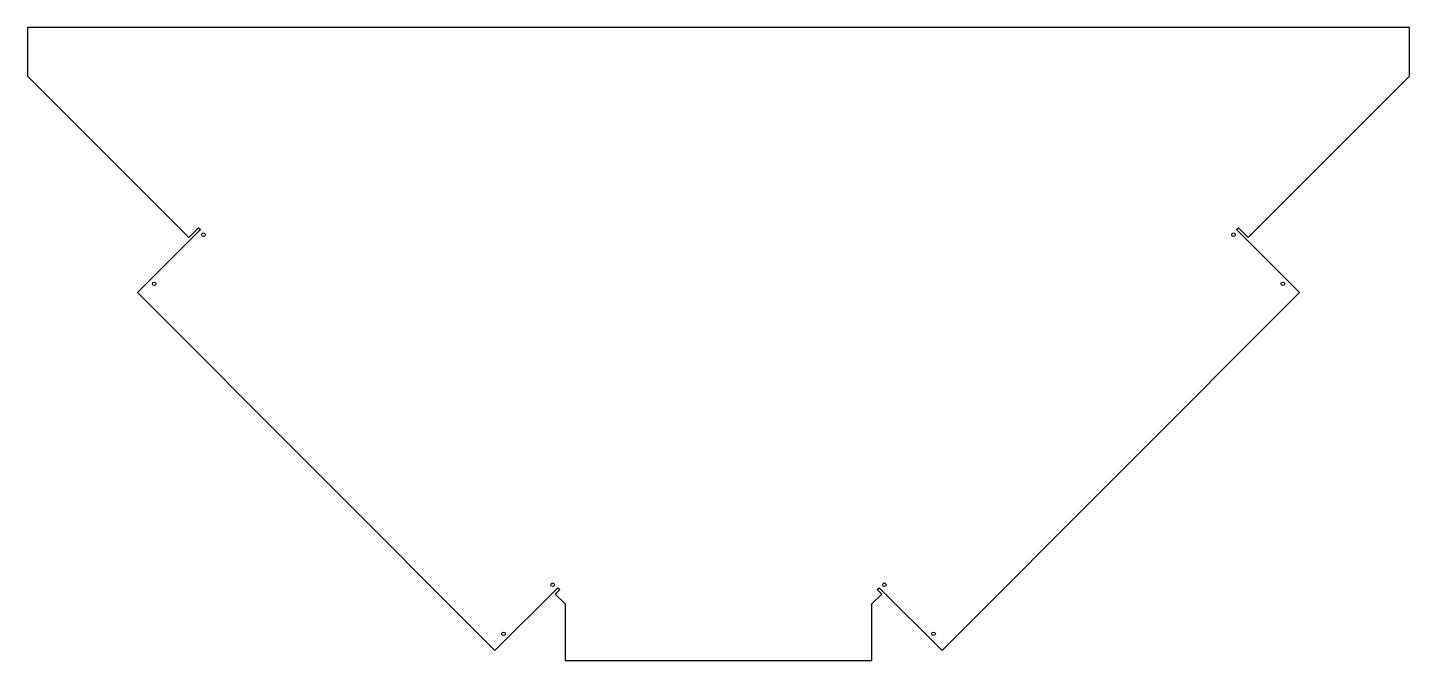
# Model space of a CAD drawing. Header units: millimetres. Extents: x 20 to 792, y 22 to 376.
import ezdxf

# ---------------------------------------------------------------- set-up
doc = ezdxf.new("R2010")
doc.units = ezdxf.units.MM

msp = doc.modelspace()

# ---------------------------------------------------------------- linework, layer by layer
at = {"color": 7, "linetype": 'Continuous', "lineweight": 25}
for p, q in [((20, 375.92), (20, 348.66)), ((792.26, 375.92), (20, 375.92)), ((792.26, 348.66), (792.26, 375.92)), ((20, 348.66), (110.14, 258.53)), ((702.12, 258.53), (792.26, 348.66)), ((81.37, 227.74), (116.65, 262.9)), ((110.14, 258.53), (115.59, 263.96)), ((115.59, 263.96), (116.65, 262.9)), ((695.61, 262.9), (696.67, 263.96)), ((695.61, 262.9), (730.89, 227.74)), ((696.67, 263.96), (702.12, 258.53)), ((281.03, 27.43), (81.37, 227.74)), ((730.89, 227.74), (531.23, 27.43)), ((316.31, 62.59), (281.03, 27.43)), ((316.31, 62.59), (317.37, 61.53)), ((494.89, 61.53), (495.95, 62.59)), ((531.23, 27.43), (495.95, 62.59)), ((317.37, 61.53), (314.89, 59.06)), ((314.89, 59.06), (320.4, 53.54)), ((491.86, 53.54), (497.37, 59.06)), ((497.37, 59.06), (494.89, 61.53)), ((320.4, 53.54), (320.4, 21.94)), ((491.86, 21.94), (491.86, 53.54)), ((320.4, 21.94), (491.86, 21.94))]:
    msp.add_line(p, q, dxfattribs=at)
for centre in [(118.27, 260.04), (693.99, 260.04), (90.73, 232.59), (721.53, 232.59), (313.45, 64.23), (498.81, 64.23), (285.91, 36.78), (526.35, 36.78)]:
    msp.add_circle(centre, 1, dxfattribs=at)

doc.saveas('drawing.dxf')
